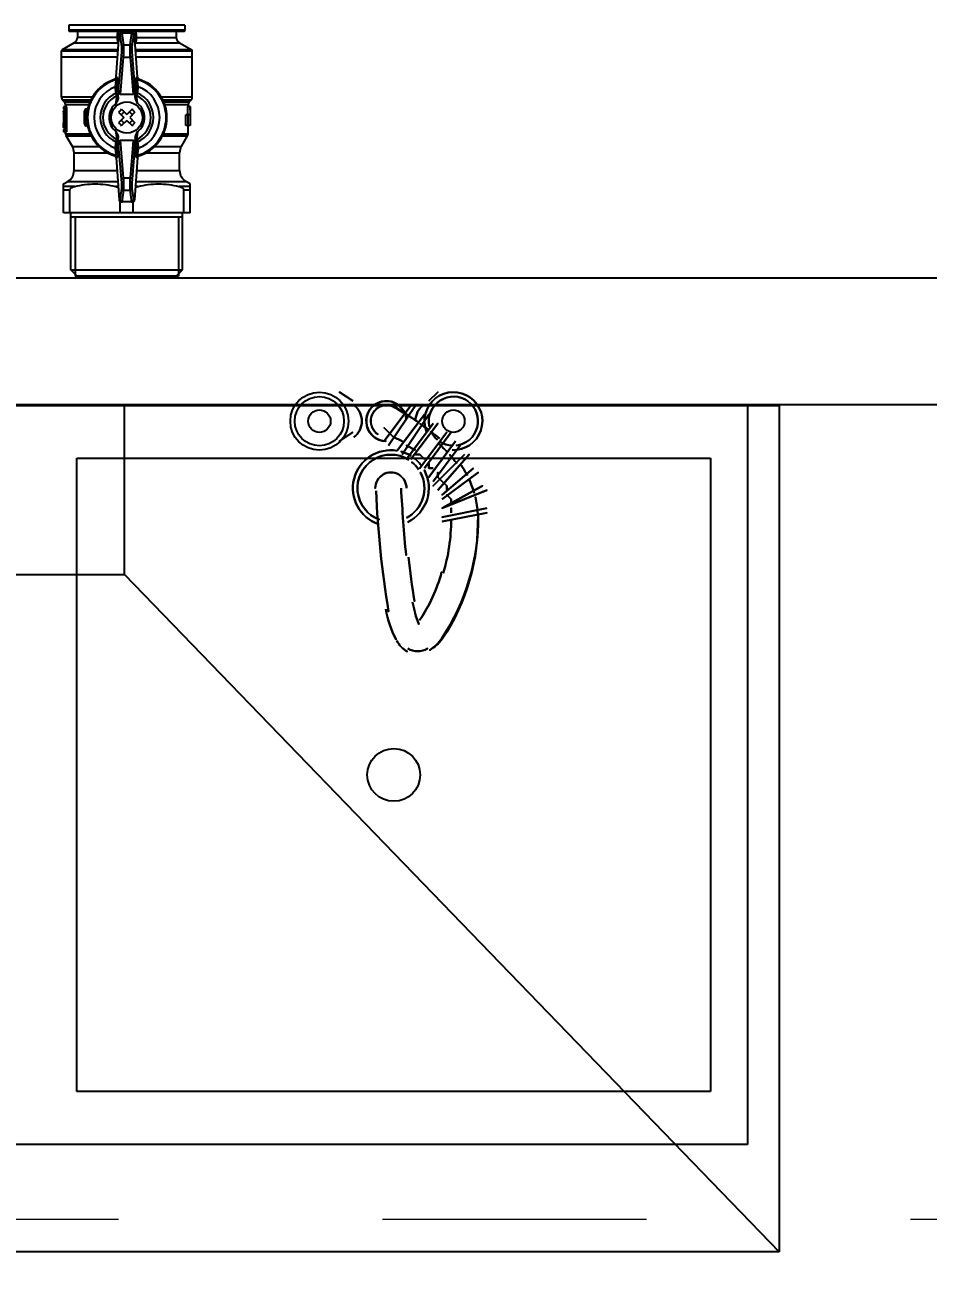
# Model space of a CAD drawing. Header units: millimetres. Extents: x 0 to 8967983, y -224399 to 13801.
# Drawn here: x 54621 to 55476, y -199231 to -198050 of the extents above; entities that cross this region are included whole.
import ezdxf
from ezdxf import colors
from ezdxf.entities.mleader import LeaderData, LeaderLine
from ezdxf.math import Vec2, Vec3

# ---------------------------------------------------------------- set-up
doc = ezdxf.new("R2010")
doc.units = ezdxf.units.MM
doc.header["$LTSCALE"] = 10
doc.linetypes.add('CENTER', pattern=[2, 1.25, -0.25, 0.25, -0.25])
doc.layers.add('АР_Оси', color=142, linetype='Continuous', lineweight=9)
doc.layers.add('Архитектура', color=251, linetype='Continuous')
doc.layers.get('0').off()
doc.layers.get('0').freeze()
doc.styles.add('ISOCPEUR', font='isocpeur.TTF', dxfattribs={"width": 0.7})

# ---------------------------------------------------------------- blocks, each defined once
blk = doc.blocks.new('_DOTSMALL')
at = {"color": 0, "linetype": 'ByBlock', "const_width": 0.5}
blk.add_lwpolyline([(-0.0625, 0, 1), (0.0625, 0, 1)], format="xyb", close=True, dxfattribs=at)
blk = doc.blocks.new('Поливочный кран1.')
at = {"linetype": 'Continuous'}
for p, q in [((-46.9, 0.1), (-52.9, -5.9)), ((-49.1, 0.1), (48.9, 0.1)), ((-49.1, -55.9), (-49.1, 0.1)), ((46.8, 0.1), (52.8, -5.9)), ((48.9, -55.9), (48.9, 0.1)), ((52.8, -5.9), (-52.9, -5.9)), ((-52.9, -5.9), (-52.9, -59.9)), ((52.8, -5.9), (52.8, -59.9)), ((-52.9, -55.9), (52.8, -55.9)), ((-60.1, -59.9), (59.9, -59.9)), ((-60.1, -59.9), (-60.1, -87.4)), ((-53.9, -59.9), (-53.9, -81.6)), ((-6.2, -59.9), (-6.2, -70.6)), ((-5.4, -70.3), (5.3, -70.3)), ((-2.8, -81.4), (-4.4, -70.3)), ((4.3, -70.3), (2.7, -81.4)), ((6.1, -59.9), (6.1, -70.6)), ((53.8, -59.9), (53.8, -81.6)), ((59.9, -59.9), (59.9, -87.4)), ((-60.1, -81.6), (-53.9, -81.6)), ((-10.1, -112.3), (-7.4, -72.2)), ((-6.4, -72.2), (-7.4, -72.2)), ((-4.8, -83.2), (-6.4, -72.2)), ((2.7, -81.4), (-2.8, -81.4)), ((6.3, -72.2), (4.7, -83.2)), ((7.3, -72.2), (6.3, -72.2)), ((9.9, -112.3), (7.3, -72.2)), ((53.8, -81.6), (59.9, -81.6)), ((-60.1, -85.1), (-49.3, -85.1)), ((-60.1, -87.4), (-56.1, -89.7)), ((-8.6, -89.7), (-56.1, -89.7)), ((-10.8, -85.1), (-8.3, -85.1)), ((-7.8, -124.5), (-5.1, -92)), ((-6, -128.4), (-3.1, -93.1)), ((3, -93.1), (-3.1, -93.1)), ((3, -93.1), (5.9, -128.4)), ((5, -92), (7.7, -124.5)), ((8.1, -85.1), (10.7, -85.1)), ((55.9, -89.7), (8.4, -89.7)), ((49.2, -85.1), (59.9, -85.1)), ((59.9, -87.4), (55.9, -89.7)), ((-9.3, -100.1), (-50.1, -100.1)), ((-50.1, -100.1), (-50.1, -116.9)), ((49.9, -100.1), (9.1, -100.1)), ((49.9, -100.1), (49.9, -116.9)), ((-17.9, -116.9), (-50.1, -116.9)), ((-10.1, -112.3), (-10.1, -112.3)), ((9.9, -112.3), (9.9, -112.3)), ((49.9, -116.9), (17.8, -116.9)), ((-51.7, -122.9), (-57.5, -133)), ((-26.3, -122.9), (-51.7, -122.9)), ((-9.4, -129.6), (-10.1, -127.2)), ((-8.2, -127.9), (-8.9, -125.5)), ((-8.1, -130.9), (-7.8, -124.5)), ((-6, -128.4), (5.9, -128.4)), ((7.7, -124.5), (8, -130.9)), ((8.8, -125.5), (8.1, -127.9)), ((10, -127.2), (9.3, -129.6)), ((51.5, -122.9), (26.1, -122.9)), ((51.5, -122.9), (57.4, -133)), ((-34.7, -135), (-58.1, -135)), ((-58.1, -135), (-58.1, -142.7)), ((-33.8, -133), (-57.5, -133)), ((57.4, -133), (33.7, -133)), ((57.9, -135), (34.6, -135)), ((56.7, -136.7), (59.9, -136.7)), ((56.7, -136.7), (56.7, -160.5)), ((57.9, -135), (57.9, -136.7)), ((58.8, -160.5), (58.8, -136.7)), ((59.1, -138.9), (59.9, -138.9)), ((59.1, -158.3), (59.1, -138.9)), ((59.1, -140.7), (59.8, -140.7)), ((59.9, -138.9), (59.9, -136.7)), ((59.9, -141.5), (59.9, -142.7)), ((-60.1, -157.7), (-60.1, -142.7)), ((-60.1, -142.7), (-55.8, -142.7)), ((-59.9, -160.7), (-59.9, -152.7)), ((-59.9, -152.7), (-55.8, -152.7)), ((-57.9, -152.7), (-57.9, -142.7)), ((-57.9, -152.7), (-57.9, -160.7)), ((-55.8, -142.7), (-55.8, -152.7)), ((-2.9, -150.3), (-7.8, -145.4)), ((-7.8, -155.3), (-2.9, -150.3)), ((-2.5, -145), (-5.4, -147.9)), ((-5.4, -152.8), (-2.5, -155.7)), ((-0.1, -147.5), (-5, -142.6)), ((-5, -158.1), (-0.1, -153.2)), ((-0.1, -147.5), (4.9, -142.6)), ((4.9, -158.1), (-0.1, -153.2)), ((2.4, -145), (5.3, -147.9)), ((5.3, -152.8), (2.4, -155.7)), ((2.8, -150.3), (7.7, -145.4)), ((7.7, -155.3), (2.8, -150.3)), ((37, -142.2), (38, -142.3)), ((37.4, -144.2), (38.1, -144.2)), ((39.9, -144.2), (38.1, -144.2)), ((38.1, -144.2), (38.1, -156.5)), ((39.9, -144.2), (39.9, -156.5)), ((59.1, -147.5), (59.6, -147.5)), ((59.1, -148.6), (59.7, -148.6)), ((59.1, -149.8), (59.6, -149.8)), ((59.7, -143.2), (59.9, -143.2)), ((59.9, -143.2), (59.9, -142.7)), ((59.9, -143.2), (59.9, -145.3)), ((59.9, -154), (59.9, -151.9)), ((-59.2, -165.1), (-60.9, -166.8)), ((-59.9, -160.7), (-57.9, -160.7)), ((-35, -165.1), (-59.2, -165.1)), ((-58.1, -160.7), (-58.1, -162.3)), ((-58.1, -162.3), (-36, -162.3)), ((59.1, -165.1), (34.9, -165.1)), ((35.9, -162.3), (57.9, -162.3)), ((38, -158.4), (37, -158.5)), ((38.1, -156.5), (37.3, -156.5)), ((39.9, -156.5), (38.1, -156.5)), ((56.7, -160.5), (59.9, -160.5)), ((57.9, -160.5), (57.9, -162.3)), ((59.1, -156.5), (59.8, -156.5)), ((59.1, -158.3), (59.9, -158.3)), ((59.1, -165.1), (60.8, -166.8)), ((59.7, -154), (59.9, -154)), ((59.9, -154.6), (59.9, -154)), ((59.9, -155.8), (59.9, -154.6)), ((59.9, -160.5), (59.9, -158.3)), ((-62.1, -169.6), (-62.1, -213.3)), ((-62.1, -169.6), (-32.8, -169.6)), ((-60.9, -166.8), (-34.2, -166.8)), ((-9.4, -171.1), (-10.1, -173.5)), ((-8.2, -172.8), (-8.9, -175.2)), ((-7.8, -176.2), (-8.1, -169.8)), ((-5.1, -208.7), (-7.8, -176.2)), ((5.9, -172.3), (-6, -172.3)), ((-3.1, -207.6), (-6, -172.3)), ((5.9, -172.3), (3, -207.6)), ((7.7, -176.2), (5, -208.7)), ((8, -169.8), (7.7, -176.2)), ((8.1, -172.8), (8.8, -175.2)), ((9.3, -171.1), (10, -173.5)), ((32.7, -169.6), (61.9, -169.6)), ((34.1, -166.8), (60.8, -166.8)), ((61.9, -169.6), (61.9, -213.3)), ((-10.1, -188.4), (-7.4, -228.5)), ((-10.1, -188.4), (-10.1, -188.4)), ((9.9, -188.4), (7.3, -228.5)), ((9.9, -188.4), (9.9, -188.4)), ((-8.8, -207.9), (-62.1, -207.9)), ((3, -207.6), (-3.1, -207.6)), ((61.9, -207.9), (8.6, -207.9)), ((-62.1, -213.3), (-8.4, -213.3)), ((-61.5, -214.3), (-8.3, -214.3)), ((-49.9, -221), (-61.5, -214.3)), ((-8.5, -221), (-49.9, -221)), ((-8.5, -221), (-8.2, -220.5)), ((-6.4, -228.5), (-4.8, -217.5)), ((-4.4, -230.3), (-2.8, -219.3)), ((2.7, -219.3), (-2.8, -219.3)), ((2.7, -219.3), (4.3, -230.3)), ((4.7, -217.5), (6.3, -228.5)), ((8.1, -220.5), (8.4, -221)), ((8.2, -214.3), (61.3, -214.3)), ((8.3, -213.3), (61.9, -213.3)), ((49.7, -221), (8.4, -221)), ((49.7, -221), (61.3, -214.3)), ((-55.1, -237.9), (-55.1, -232.9)), ((-55.1, -232.9), (54.9, -232.9)), ((-54.1, -231.9), (53.9, -231.9)), ((-46.9, -231.9), (-46.9, -226.2)), ((-7.6, -226.2), (-46.9, -226.2)), ((-8.8, -229), (-8.8, -226.2)), ((-7.3, -229), (-8.8, -229)), ((-7.4, -228.5), (-6.4, -228.5)), ((-5.4, -230.3), (5.3, -230.3)), ((-5.2, -230.8), (-4.8, -230.3)), ((4.6, -230.3), (5.1, -230.8)), ((6.3, -228.5), (7.3, -228.5)), ((7.2, -229), (7.2, -229)), ((7.2, -229), (8.7, -229)), ((7.4, -226.2), (46.7, -226.2)), ((8.7, -226.2), (8.7, -229)), ((46.7, -231.9), (46.7, -226.2)), ((54.9, -237.9), (54.9, -232.9)), ((-55.1, -237.9), (54.9, -237.9))]:
    blk.add_line(p, q, dxfattribs=at)
blk.add_circle((-0.1, -150.3), 14.8, dxfattribs=at)
for centre, radius, start, end in [((-4.4, -72.4), 2.02, 108.0247, 176.5595), ((-4.4, -72.4), 2.02, 90.7433, 107.9519), ((4.3, -72.4), 2.02, 72.0481, 89.2567), ((4.3, -72.4), 2.02, 3.4405, 71.9753), ((-62.1, -100.1), 12, 0, 60), ((61.9, -100.1), 12, 120, 180), ((-62.1, -116.9), 12, 330, 0), ((-0.1, -150.3), 38, 107.4614, 252.5386), ((-0.1, -150.3), 37.2, 105.9486, 254.0514), ((-12.1, -112.2), 2, 287.4383, 355.5431), ((-35.7, -170.9), 61.7, 65.6682, 66.878), ((-10.8, -112.7), 2, 286.0601, 356.9519), ((-12, -112.2), 1.98, 354.7446, 356.197), ((-34.2, -172.9), 65.2, 67.142, 68.3072), ((34.1, -173), 65.4, 111.6942, 112.8567), ((10.7, -112.7), 2, 183.0481, 253.9399), ((11.9, -112.2), 2, 184.4458, 252.5165), ((11.9, -112.2), 1.98, 183.803, 185.2554), ((35.6, -171), 61.9, 113.1236, 114.3302), ((-0.1, -150.3), 37.2, 285.9486, 74.0514), ((-0.1, -150.3), 38, 287.4614, 72.5422), ((61.9, -116.9), 12, 180, 210), ((-0.1, -150.3), 31.1, 110.2873, 249.7127), ((-0.1, -150.3), 25.2, 113.5178, 246.4822), ((-0.1, -150.3), 22.7, 114.254, 245.746), ((-0.1, -150.3), 22.7, 294.254, 65.746), ((-0.1, -150.3), 25.2, 293.5178, 66.4822), ((-0.1, -150.3), 31.1, 290.2873, 69.7127), ((-54.1, -135), 4, 150, 180), ((-0.1, -150.3), 16.8, 127.6944, 232.3057), ((-0.1, -150.3), 16.8, 307.6944, 52.3056), ((53.9, -135), 4, 0, 30), ((42.3, -192.7), 68.9, 133.3365, 136.6635), ((-42.4, -192.7), 68.9, 43.3365, 46.6635), ((37.9, -144.2), 2, 0, 87), ((88.9, -144.7), 29.5, 177.7445, 181.8542), ((85.6, -144.8), 26.2, 181.8261, 183.999), ((86.4, -152.5), 26.9, 176.0309, 178.1436), ((88.8, -152.6), 29.4, 178.1378, 182.2636), ((-62.1, -162.3), 4, 315, 0), ((42.3, -108), 68.9, 223.3365, 226.6635), ((-42.4, -108), 68.9, 313.3365, 316.6635), ((37.9, -156.5), 2, 273, 0), ((61.9, -162.3), 4, 180, 225), ((-58.1, -169.6), 4, 135, 180), ((57.9, -169.6), 4, 0, 45), ((-35.7, -129.8), 61.7, 293.122, 294.3318), ((-12.1, -188.5), 2, 4.4569, 72.5617), ((-10.8, -188), 2, 3.0481, 73.9399), ((-34.2, -127.8), 65.2, 291.6928, 292.858), ((-12, -188.5), 1.98, 3.803, 5.2554), ((10.7, -188), 2, 106.0601, 176.9519), ((34, -127.8), 65.2, 247.142, 248.3072), ((11.9, -188.5), 2, 107.4383, 175.5431), ((11.9, -188.5), 1.98, 174.7446, 176.197), ((35.6, -129.8), 61.7, 245.6682, 246.878), ((-60.9, -213.3), 1.2, 180, 240), ((-52.9, -226.2), 6, 0, 60), ((-8.7, -222.7), 2.29, 71.3572, 79.3395), ((8.5, -222.7), 2.29, 100.6614, 108.6434), ((52.7, -226.2), 6, 120, 180), ((60.7, -213.3), 1.2, 300, 0), ((-54.1, -232.9), 1, 89.9999, 180), ((-4.4, -228.3), 2.02, 183.4405, 251.9753), ((-0.1, -412.2), 181.5, 89.9994, 91.6211), ((-4.4, -228.3), 2.02, 252.0481, 269.2567), ((-0.1, -411.8), 181, 88.3768, 90.0027), ((4.3, -228.3), 2.02, 270.7433, 287.9519), ((4.3, -228.3), 2.02, 288.0247, 356.5595), ((53.9, -232.9), 1, 0, 90.0004)]:
    blk.add_arc(centre, radius, start, end, dxfattribs=at)
for centre, major_axis, ratio, start_param, end_param in [((-5.4, -72.3), (-1.5, -1.35), 0.98598, -2.310932, -0.792424), ((-4, -72.3), (1.64, -1.48), 0.822492, 2.401457, 2.413241), ((3.9, -72.3), (-1.64, -1.48), 0.822492, -2.413241, -2.401457), ((5.3, -72.3), (1.5, -1.35), 0.98598, 0.792424, 2.310932), ((-5.8, -124.4), (-0.33, -4), 0.498722, -1.510379, 0.041224), ((5.7, -124.4), (0.33, -4), 0.498722, -0.041224, 1.510379), ((-0.1, -154.2), (0, -60), 1, 1.66427, 1.683705), ((-0.1, -143), (0, -60), 1, 7.741073, 7.760507), ((-0.1, -151.2), (0, -60), 1, 1.613235, 1.65812), ((-0.1, -146.1), (0, -60), 1, 7.766657, 7.811542), ((-0.1, -145.3), (60, 0), 0.726543, -0.052298, -0.00001), ((-0.1, -151.9), (60, 0), 0.726543, 6.283196, 6.335483), ((-0.1, -157.7), (60, 0), 0.767327, -3.14159, -3.074877), ((-5.8, -176.3), (0.33, -4), 0.498722, 3.100368, 4.651971), ((5.7, -176.3), (-0.33, -4), 0.498722, 1.631214, 3.182817), ((-5.4, -228.3), (1.5, -1.35), 0.98598, -2.349169, -0.83066), ((-4, -228.3), (-1.64, -1.48), 0.822492, 0.728351, 0.740136), ((3.9, -228.3), (1.64, -1.48), 0.822492, -0.740136, -0.728351), ((5.3, -228.3), (-1.5, -1.35), 0.98598, 0.83066, 2.349169)]:
    blk.add_ellipse(centre, major_axis=major_axis, ratio=ratio, start_param=start_param, end_param=end_param, dxfattribs=at)
for points, knots in [([(-49.3, -85.1), (-49.8, -85), (-50.8, -84.7), (-51.9, -84.2), (-52.7, -83.7), (-53.3, -83.1), (-53.8, -82.5), (-53.9, -81.9), (-53.9, -81.6)], [0, 0, 0, 0, 0.239896, 0.48267, 0.60647, 0.733078, 0.864124, 1, 1, 1, 1]), ([(-4.8, -83.2), (-4.8, -83), (-4.7, -82.5), (-4.2, -81.9), (-3.6, -81.5), (-3.1, -81.4), (-2.8, -81.4)], [0, 0, 0, 0, 0.245877, 0.494738, 0.746635, 1, 1, 1, 1]), ([(-3.1, -93.1), (-3, -91.9), (-2.9, -90.2), (-2.9, -87.8), (-2.8, -86.1), (-2.8, -84.5), (-2.8, -83.2), (-2.8, -82.3), (-2.8, -81.7), (-2.8, -81.5), (-2.8, -81.4)], [0, 0, 0, 0, 0.296425, 0.452133, 0.60205, 0.738339, 0.853868, 0.942605, 0.975444, 1, 1, 1, 1]), ([(4.7, -83.2), (4.7, -83), (4.6, -82.5), (4.1, -81.9), (3.5, -81.5), (3, -81.4), (2.7, -81.4)], [0, 0, 0, 0, 0.245877, 0.494738, 0.746635, 1, 1, 1, 1]), ([(2.7, -81.4), (2.7, -81.5), (2.7, -81.7), (2.7, -82.3), (2.7, -83.2), (2.7, -84.5), (2.7, -86.1), (2.7, -87.8), (2.8, -90.2), (2.9, -91.9), (3, -93.1)], [0, 0, 0, 0, 0.024556, 0.057395, 0.146132, 0.261661, 0.39795, 0.547867, 0.703575, 1, 1, 1, 1]), ([(53.8, -81.6), (53.8, -81.9), (53.6, -82.5), (53.2, -83.1), (52.6, -83.7), (51.8, -84.2), (50.6, -84.7), (49.7, -85), (49.2, -85.1)], [0, 0, 0, 0, 0.13569, 0.266672, 0.393308, 0.517142, 0.760007, 1, 1, 1, 1]), ([(-10.8, -85.1), (-13.9, -85.8), (-20.3, -87), (-30.1, -87.6), (-39.8, -87), (-46.2, -85.8), (-49.3, -85.1)], [0, 0, 0, 0, 0.250434, 0.5, 0.749566, 1, 1, 1, 1]), ([(-8.2, -84.2), (-8.6, -84.4), (-9.4, -84.8), (-10.3, -85), (-10.8, -85.1)], [0, 0, 0, 0, 0.50265, 1, 1, 1, 1]), ([(-5.1, -92), (-5, -91.1), (-4.9, -89.8), (-4.9, -88), (-4.8, -86.7), (-4.8, -85.6), (-4.8, -84.6), (-4.8, -83.9), (-4.8, -83.4), (-4.8, -83.3), (-4.8, -83.2)], [0, 0, 0, 0, 0.296393, 0.452078, 0.601984, 0.738271, 0.853796, 0.942538, 0.975393, 1, 1, 1, 1]), ([(-5.1, -92), (-5.1, -92.1), (-5.1, -92.2), (-4.9, -92.4), (-4.7, -92.6), (-4.4, -92.8), (-3.8, -93), (-3.4, -93.1), (-3.1, -93.1)], [0, 0, 0, 0, 0.082091, 0.174516, 0.281214, 0.403273, 0.686361, 1, 1, 1, 1]), ([(5, -92), (5, -92.1), (4.9, -92.2), (4.8, -92.4), (4.6, -92.6), (4.3, -92.8), (3.7, -93), (3.2, -93.1), (3, -93.1)], [0, 0, 0, 0, 0.082091, 0.174516, 0.281214, 0.403273, 0.686361, 1, 1, 1, 1]), ([(4.7, -83.2), (4.7, -83.3), (4.7, -83.4), (4.7, -83.9), (4.6, -84.6), (4.7, -85.6), (4.7, -86.7), (4.7, -88), (4.8, -89.8), (4.9, -91.1), (5, -92)], [0, 0, 0, 0, 0.024607, 0.057462, 0.146204, 0.261729, 0.398016, 0.547922, 0.703607, 1, 1, 1, 1]), ([(10.7, -85.1), (10.2, -85), (9.3, -84.8), (8.5, -84.4), (8.1, -84.2)], [0, 0, 0, 0, 0.497343, 1, 1, 1, 1]), ([(49.2, -85.1), (46.1, -85.8), (39.7, -87), (29.9, -87.6), (20.2, -87), (13.8, -85.8), (10.7, -85.1)], [0, 0, 0, 0, 0.250434, 0.5, 0.749566, 1, 1, 1, 1]), ([(-10.9, -121.1), (-10.8, -120.7), (-10.7, -120), (-10.5, -118.8), (-10.4, -117.7), (-10.3, -116.9), (-10.2, -116.3), (-10.2, -115.9), (-10.2, -115.5), (-10.2, -115.2), (-10.2, -115), (-10.2, -114.8), (-10.2, -114.7), (-10.3, -114.6), (-10.3, -114.6)], [0, 0, 0, 0, 0.184144, 0.363591, 0.53268, 0.684924, 0.752576, 0.813439, 0.866711, 0.911669, 0.947706, 0.974387, 0.991558, 1, 1, 1, 1]), ([(-8.9, -121.2), (-8.8, -120.7), (-8.8, -119.7), (-8.7, -118.2), (-8.7, -116.8), (-8.7, -115.7), (-8.7, -114.9), (-8.7, -114.4), (-8.7, -113.9), (-8.7, -113.6), (-8.7, -113.3), (-8.7, -113), (-8.8, -112.9), (-8.8, -112.8), (-8.8, -112.8), (-8.8, -112.8)], [0, 0, 0, 0, 0.18661, 0.367745, 0.537299, 0.688797, 0.755751, 0.815815, 0.868287, 0.912545, 0.948069, 0.974477, 0.991593, 0.996766, 1, 1, 1, 1]), ([(8.7, -112.8), (8.7, -112.8), (8.7, -112.8), (8.7, -112.9), (8.6, -113), (8.6, -113.3), (8.6, -113.6), (8.6, -113.9), (8.5, -114.4), (8.5, -114.9), (8.5, -115.7), (8.6, -116.8), (8.6, -118.2), (8.7, -119.7), (8.7, -120.7), (8.7, -121.2)], [0, 0, 0, 0, 0.003234, 0.008407, 0.025522, 0.05193, 0.087454, 0.131711, 0.184182, 0.244244, 0.311198, 0.462697, 0.632253, 0.813389, 1, 1, 1, 1]), ([(10.1, -114.6), (10.1, -114.6), (10.1, -114.7), (10.1, -114.8), (10.1, -115), (10.1, -115.2), (10.1, -115.5), (10.1, -115.9), (10.1, -116.3), (10.2, -116.9), (10.2, -117.7), (10.4, -118.8), (10.5, -120), (10.7, -120.7), (10.7, -121.1)], [0, 0, 0, 0, 0.008442, 0.025612, 0.052293, 0.08833, 0.133286, 0.186557, 0.24742, 0.315071, 0.467316, 0.636407, 0.815855, 1, 1, 1, 1]), ([(-8.9, -121.2), (-8.9, -121.2), (-8.9, -121.2), (-9.1, -121.2), (-9.3, -121.2), (-9.6, -121.2), (-10.2, -121.2), (-10.6, -121.2), (-10.9, -121.1)], [0, 0, 0, 0, 0.027863, 0.090639, 0.186078, 0.310787, 0.628969, 1, 1, 1, 1]), ([(-10.1, -127.2), (-10.1, -127.2), (-10.2, -127.1), (-10.2, -126.9), (-10.3, -126.5), (-10.4, -125.9), (-10.5, -125.1), (-10.6, -124.2), (-10.7, -122.9), (-10.8, -121.8), (-10.9, -121.1)], [0, 0, 0, 0, 0.017825, 0.043617, 0.118096, 0.220562, 0.347098, 0.493184, 0.653969, 1, 1, 1, 1]), ([(-10.3, -137), (-10.3, -136.6), (-10.1, -135.8), (-9.9, -134.6), (-9.7, -133.5), (-9.6, -132.4), (-9.5, -131.6), (-9.4, -131), (-9.4, -130.6), (-9.4, -130.2), (-9.4, -130), (-9.4, -129.8), (-9.4, -129.7), (-9.4, -129.6)], [0, 0, 0, 0, 0.164248, 0.326653, 0.48415, 0.632218, 0.764842, 0.823168, 0.874917, 0.919194, 0.955205, 0.982267, 1, 1, 1, 1]), ([(-8.9, -125.5), (-8.9, -125.9), (-9.2, -126.6), (-9.8, -127.1), (-10.1, -127.2)], [0, 0, 0, 0, 0.498387, 1, 1, 1, 1]), ([(-8.2, -127.9), (-8.2, -128.3), (-8.5, -129), (-9.1, -129.5), (-9.4, -129.6)], [0, 0, 0, 0, 0.498393, 1, 1, 1, 1]), ([(-8.9, -125.5), (-8.9, -125.5), (-8.9, -125.5), (-8.9, -125.3), (-9, -125), (-9, -124.5), (-9, -124), (-8.9, -123.4), (-8.9, -122.5), (-8.9, -121.7), (-8.9, -121.2)], [0, 0, 0, 0, 0.017841, 0.044104, 0.120571, 0.225436, 0.353655, 0.500028, 0.659571, 1, 1, 1, 1]), ([(-8.1, -130.9), (-8.1, -130.5), (-8.1, -129.9), (-8.1, -129.1), (-8.1, -128.6), (-8.2, -128.3), (-8.2, -128.1), (-8.2, -128), (-8.2, -127.9)], [0, 0, 0, 0, 0.363235, 0.659832, 0.778551, 0.875542, 0.949579, 1, 1, 1, 1]), ([(8.1, -127.9), (8.1, -128), (8.1, -128.1), (8, -128.3), (8, -128.6), (8, -129.1), (8, -129.9), (8, -130.5), (8, -130.9)], [0, 0, 0, 0, 0.050421, 0.124459, 0.221449, 0.340167, 0.636764, 1, 1, 1, 1]), ([(8.1, -127.9), (8.1, -128.3), (8.4, -129), (9, -129.5), (9.3, -129.6)], [0, 0, 0, 0, 0.498393, 1, 1, 1, 1]), ([(8.7, -121.2), (8.8, -121.2), (8.8, -121.2), (8.9, -121.2), (9.1, -121.2), (9.5, -121.2), (10, -121.2), (10.5, -121.2), (10.7, -121.1)], [0, 0, 0, 0, 0.02787, 0.090649, 0.18609, 0.3108, 0.628977, 1, 1, 1, 1]), ([(8.7, -121.2), (8.8, -121.7), (8.8, -122.5), (8.8, -123.4), (8.8, -124), (8.8, -124.5), (8.8, -125), (8.8, -125.3), (8.8, -125.5), (8.8, -125.5), (8.8, -125.5)], [0, 0, 0, 0, 0.340429, 0.499972, 0.646345, 0.774564, 0.879429, 0.955896, 0.98216, 1, 1, 1, 1]), ([(8.8, -125.5), (8.8, -125.9), (9.1, -126.6), (9.7, -127.1), (10, -127.2)], [0, 0, 0, 0, 0.498387, 1, 1, 1, 1]), ([(9.3, -129.6), (9.3, -129.7), (9.3, -129.8), (9.3, -130), (9.3, -130.2), (9.3, -130.6), (9.3, -131), (9.4, -131.6), (9.5, -132.4), (9.6, -133.5), (9.8, -134.6), (10, -135.8), (10.1, -136.6), (10.2, -137)], [0, 0, 0, 0, 0.017733, 0.044794, 0.080805, 0.125081, 0.17683, 0.235154, 0.367778, 0.515845, 0.673344, 0.835751, 1, 1, 1, 1]), ([(10.7, -121.1), (10.7, -121.8), (10.6, -122.9), (10.5, -124.2), (10.3, -125.1), (10.2, -125.9), (10.2, -126.5), (10.1, -126.9), (10, -127.1), (10, -127.2), (10, -127.2)], [0, 0, 0, 0, 0.346031, 0.506816, 0.652902, 0.779438, 0.881904, 0.956383, 0.982175, 1, 1, 1, 1]), ([(-8.1, -130.9), (-8.2, -131.4), (-8.4, -132.5), (-8.9, -134.1), (-9.6, -135.6), (-10.1, -136.5), (-10.3, -137)], [0, 0, 0, 0, 0.250008, 0.500015, 0.750006, 1, 1, 1, 1]), ([(10.2, -137), (10, -136.5), (9.5, -135.6), (8.8, -134.1), (8.2, -132.5), (8, -131.4), (8, -130.9)], [0, 0, 0, 0, 0.249994, 0.499985, 0.749992, 1, 1, 1, 1]), ([(59.4, -143.5), (59.4, -143.3), (59.5, -142.9), (59.5, -142.4), (59.5, -141.9), (59.6, -141.5), (59.7, -141.2), (59.7, -140.9), (59.7, -140.8), (59.8, -140.7), (59.8, -140.7), (59.8, -140.7)], [0, 0, 0, 0, 0.206394, 0.397315, 0.568018, 0.714347, 0.832791, 0.920492, 0.97571, 0.991198, 1, 1, 1, 1]), ([(59.8, -140.7), (59.8, -140.7), (59.8, -140.7), (59.9, -140.8), (59.9, -140.9), (59.9, -141.2), (59.9, -141.4), (59.9, -141.5)], [0, 0, 0, 0, 0.029836, 0.082236, 0.273057, 0.581352, 1, 1, 1, 1]), ([(38, -142.3), (38, -142.3), (38.1, -142.3), (38.1, -142.3), (38.1, -142.4), (38.1, -142.6), (38.1, -142.9), (38.1, -143.2), (38.1, -143.6), (38.1, -144), (38.1, -144.2)], [0, 0, 0, 0, 0.009681, 0.026174, 0.084605, 0.177017, 0.300515, 0.450505, 0.621468, 1, 1, 1, 1]), ([(59.6, -147.5), (59.5, -147.4), (59.5, -147.1), (59.5, -146.8), (59.5, -146.6)], [0, 0, 0, 0, 0.229942, 1, 1, 1, 1]), ([(59.5, -150.6), (59.5, -150.6), (59.5, -150.3), (59.5, -150), (59.6, -149.8)], [0, 0, 0, 0, 0.268764, 1, 1, 1, 1]), ([(59.8, -142.9), (59.8, -142.9), (59.8, -142.9), (59.8, -143), (59.7, -143.1), (59.7, -143.2), (59.7, -143.3), (59.7, -143.6), (59.7, -144), (59.7, -144.5), (59.7, -145.2), (59.7, -145.6), (59.7, -145.9)], [0, 0, 0, 0, 0.008601, 0.028293, 0.059672, 0.102263, 0.155199, 0.217425, 0.364233, 0.530261, 0.701225, 1, 1, 1, 1]), ([(59.7, -151.3), (59.7, -151.6), (59.7, -152.1), (59.7, -152.8), (59.7, -153.3), (59.7, -153.6), (59.7, -153.9), (59.7, -154.1), (59.7, -154.2), (59.8, -154.3), (59.8, -154.4), (59.8, -154.4), (59.8, -154.4)], [0, 0, 0, 0, 0.298778, 0.469743, 0.635771, 0.78258, 0.844806, 0.897741, 0.940331, 0.971709, 0.9914, 1, 1, 1, 1]), ([(59.9, -143.2), (59.9, -143.2), (59.9, -143.1), (59.8, -143), (59.8, -142.9), (59.8, -142.9), (59.8, -142.9)], [0, 0, 0, 0, 0.418178, 0.72735, 0.919433, 1, 1, 1, 1]), ([(-10.3, -163.7), (-10.3, -164.1), (-10.1, -164.9), (-9.9, -166.1), (-9.7, -167.2), (-9.6, -168.3), (-9.5, -169.1), (-9.4, -169.7), (-9.4, -170.1), (-9.4, -170.5), (-9.4, -170.7), (-9.4, -170.9), (-9.4, -171), (-9.4, -171.1)], [0, 0, 0, 0, 0.164248, 0.326653, 0.484151, 0.632218, 0.764842, 0.823168, 0.874918, 0.919194, 0.955206, 0.982268, 1, 1, 1, 1]), ([(-10.3, -163.7), (-10.1, -164.2), (-9.6, -165.1), (-8.9, -166.6), (-8.4, -168.2), (-8.2, -169.3), (-8.1, -169.8)], [0, 0, 0, 0, 0.249993, 0.499982, 0.74999, 1, 1, 1, 1]), ([(8, -169.8), (8, -169.3), (8.2, -168.2), (8.8, -166.6), (9.5, -165.1), (10, -164.2), (10.2, -163.7)], [0, 0, 0, 0, 0.250008, 0.500015, 0.750006, 1, 1, 1, 1]), ([(10.2, -163.7), (10.1, -164.1), (10, -164.9), (9.8, -166.1), (9.6, -167.2), (9.5, -168.3), (9.4, -169.1), (9.3, -169.7), (9.3, -170.1), (9.3, -170.5), (9.3, -170.7), (9.3, -170.9), (9.3, -171), (9.3, -171.1)], [0, 0, 0, 0, 0.164248, 0.326653, 0.48415, 0.632218, 0.764842, 0.823168, 0.874917, 0.919194, 0.955205, 0.982267, 1, 1, 1, 1]), ([(38.1, -156.5), (38.1, -156.7), (38.1, -157.1), (38.1, -157.5), (38.1, -157.8), (38.1, -158.1), (38.1, -158.3), (38.1, -158.4), (38.1, -158.4), (38, -158.4), (38, -158.4)], [0, 0, 0, 0, 0.378532, 0.549495, 0.699485, 0.822983, 0.915395, 0.973826, 0.990319, 1, 1, 1, 1]), ([(59.8, -156.5), (59.8, -156.5), (59.8, -156.5), (59.7, -156.5), (59.7, -156.3), (59.7, -156.1), (59.6, -155.7), (59.5, -155.3), (59.5, -154.9), (59.5, -154.3), (59.4, -153.9), (59.4, -153.7)], [0, 0, 0, 0, 0.008802, 0.024289, 0.079506, 0.167207, 0.285651, 0.43198, 0.602684, 0.793605, 1, 1, 1, 1]), ([(59.8, -154.4), (59.8, -154.4), (59.8, -154.4), (59.8, -154.3), (59.9, -154.2), (59.9, -154.1), (59.9, -154)], [0, 0, 0, 0, 0.080573, 0.272661, 0.58183, 1, 1, 1, 1]), ([(59.9, -155.8), (59.9, -155.9), (59.9, -156.1), (59.9, -156.3), (59.9, -156.5), (59.8, -156.5), (59.8, -156.5), (59.8, -156.5)], [0, 0, 0, 0, 0.418646, 0.726941, 0.917763, 0.970164, 1, 1, 1, 1]), ([(-10.1, -173.5), (-10.1, -173.5), (-10.2, -173.6), (-10.2, -173.8), (-10.3, -174.2), (-10.4, -174.8), (-10.5, -175.6), (-10.6, -176.5), (-10.7, -177.8), (-10.8, -178.9), (-10.9, -179.6)], [0, 0, 0, 0, 0.017828, 0.04362, 0.118105, 0.220579, 0.347117, 0.493199, 0.653977, 1, 1, 1, 1]), ([(-10.1, -173.5), (-9.8, -173.6), (-9.2, -174.1), (-8.9, -174.8), (-8.9, -175.2)], [0, 0, 0, 0, 0.501613, 1, 1, 1, 1]), ([(-9.4, -171.1), (-9.1, -171.2), (-8.5, -171.7), (-8.2, -172.4), (-8.2, -172.8)], [0, 0, 0, 0, 0.501607, 1, 1, 1, 1]), ([(-8.9, -175.2), (-8.9, -175.2), (-8.9, -175.2), (-8.9, -175.4), (-9, -175.7), (-9, -176.2), (-9, -176.7), (-8.9, -177.3), (-8.9, -178.2), (-8.9, -179), (-8.9, -179.4)], [0, 0, 0, 0, 0.017847, 0.04411, 0.12058, 0.225452, 0.353673, 0.500043, 0.659579, 1, 1, 1, 1]), ([(-8.1, -169.8), (-8.1, -170.2), (-8.1, -170.8), (-8.1, -171.6), (-8.1, -172.1), (-8.2, -172.4), (-8.2, -172.6), (-8.2, -172.7), (-8.2, -172.8)], [0, 0, 0, 0, 0.36324, 0.659834, 0.778551, 0.875542, 0.949583, 1, 1, 1, 1]), ([(8, -169.8), (8, -170.2), (8, -170.8), (8, -171.6), (8, -172.1), (8, -172.4), (8.1, -172.6), (8.1, -172.7), (8.1, -172.8)], [0, 0, 0, 0, 0.363235, 0.659832, 0.778551, 0.875542, 0.949579, 1, 1, 1, 1]), ([(8.1, -172.8), (8.1, -172.4), (8.4, -171.7), (9, -171.2), (9.3, -171.1)], [0, 0, 0, 0, 0.498393, 1, 1, 1, 1]), ([(8.8, -175.2), (8.8, -175.2), (8.8, -175.2), (8.8, -175.4), (8.8, -175.7), (8.8, -176.2), (8.8, -176.7), (8.8, -177.3), (8.8, -178.2), (8.8, -179), (8.7, -179.4)], [0, 0, 0, 0, 0.017841, 0.044104, 0.120571, 0.225436, 0.353655, 0.500028, 0.659571, 1, 1, 1, 1]), ([(8.8, -175.2), (8.8, -174.8), (9.1, -174.1), (9.7, -173.6), (10, -173.5)], [0, 0, 0, 0, 0.498387, 1, 1, 1, 1]), ([(10, -173.5), (10, -173.5), (10, -173.6), (10.1, -173.8), (10.2, -174.2), (10.2, -174.8), (10.3, -175.6), (10.5, -176.5), (10.6, -177.8), (10.7, -178.9), (10.7, -179.6)], [0, 0, 0, 0, 0.017825, 0.043617, 0.118096, 0.220562, 0.347098, 0.493184, 0.653969, 1, 1, 1, 1]), ([(-10.9, -179.6), (-10.6, -179.5), (-10.2, -179.5), (-9.6, -179.5), (-9.3, -179.5), (-9.1, -179.5), (-8.9, -179.5), (-8.9, -179.5), (-8.9, -179.4)], [0, 0, 0, 0, 0.371031, 0.689213, 0.813922, 0.909361, 0.972137, 1, 1, 1, 1]), ([(-10.9, -179.6), (-10.8, -180), (-10.7, -180.7), (-10.5, -181.9), (-10.4, -183), (-10.3, -183.8), (-10.2, -184.4), (-10.2, -184.8), (-10.2, -185.2), (-10.2, -185.5), (-10.2, -185.7), (-10.2, -185.9), (-10.2, -186), (-10.3, -186.1), (-10.3, -186.1)], [0, 0, 0, 0, 0.184147, 0.363595, 0.532685, 0.684927, 0.752578, 0.81344, 0.866711, 0.911669, 0.947706, 0.974387, 0.991558, 1, 1, 1, 1]), ([(-8.9, -179.4), (-8.8, -180), (-8.8, -181), (-8.7, -182.5), (-8.7, -183.9), (-8.7, -185), (-8.7, -185.8), (-8.7, -186.3), (-8.7, -186.8), (-8.7, -187.1), (-8.7, -187.4), (-8.7, -187.7), (-8.8, -187.8), (-8.8, -187.9), (-8.8, -187.9), (-8.8, -187.9)], [0, 0, 0, 0, 0.186613, 0.367749, 0.537303, 0.6888, 0.755753, 0.815815, 0.868287, 0.912544, 0.948069, 0.974477, 0.991593, 0.996766, 1, 1, 1, 1]), ([(8.7, -179.4), (8.7, -180), (8.7, -181), (8.6, -182.5), (8.6, -183.9), (8.5, -185), (8.5, -185.8), (8.5, -186.3), (8.6, -186.8), (8.6, -187.1), (8.6, -187.4), (8.6, -187.7), (8.7, -187.8), (8.7, -187.9), (8.7, -187.9), (8.7, -187.9)], [0, 0, 0, 0, 0.18661, 0.367745, 0.537299, 0.688797, 0.755751, 0.815815, 0.868287, 0.912545, 0.948069, 0.974477, 0.991593, 0.996766, 1, 1, 1, 1]), ([(8.7, -179.4), (8.8, -179.5), (8.8, -179.5), (8.9, -179.5), (9.1, -179.5), (9.5, -179.5), (10, -179.5), (10.5, -179.5), (10.7, -179.6)], [0, 0, 0, 0, 0.027863, 0.090639, 0.186078, 0.310787, 0.628969, 1, 1, 1, 1]), ([(10.7, -179.6), (10.7, -180), (10.5, -180.7), (10.4, -181.9), (10.2, -183), (10.2, -183.8), (10.1, -184.4), (10.1, -184.8), (10.1, -185.2), (10.1, -185.5), (10.1, -185.7), (10.1, -185.9), (10.1, -186), (10.1, -186.1), (10.1, -186.1)], [0, 0, 0, 0, 0.184144, 0.363591, 0.53268, 0.684924, 0.752576, 0.813439, 0.866711, 0.911669, 0.947706, 0.974387, 0.991558, 1, 1, 1, 1]), ([(-5.1, -208.7), (-5.1, -208.6), (-5.1, -208.5), (-4.9, -208.3), (-4.7, -208.1), (-4.4, -207.9), (-3.8, -207.7), (-3.4, -207.6), (-3.1, -207.6)], [0, 0, 0, 0, 0.082091, 0.174516, 0.281214, 0.403273, 0.686361, 1, 1, 1, 1]), ([(-4.8, -217.5), (-4.8, -217.4), (-4.8, -217.3), (-4.8, -216.8), (-4.8, -216.1), (-4.8, -215.1), (-4.8, -214), (-4.9, -212.7), (-4.9, -210.9), (-5, -209.6), (-5.1, -208.7)], [0, 0, 0, 0, 0.024607, 0.057462, 0.146204, 0.261729, 0.398016, 0.547922, 0.703607, 1, 1, 1, 1]), ([(-2.8, -219.3), (-2.8, -219.2), (-2.8, -219), (-2.8, -218.4), (-2.8, -217.5), (-2.8, -216.2), (-2.8, -214.6), (-2.9, -212.9), (-2.9, -210.5), (-3, -208.8), (-3.1, -207.6)], [0, 0, 0, 0, 0.024556, 0.057395, 0.146132, 0.261661, 0.39795, 0.547867, 0.703575, 1, 1, 1, 1]), ([(3, -207.6), (2.9, -208.8), (2.8, -210.5), (2.7, -212.9), (2.7, -214.6), (2.7, -216.2), (2.7, -217.5), (2.7, -218.4), (2.7, -219), (2.7, -219.2), (2.7, -219.3)], [0, 0, 0, 0, 0.296425, 0.452133, 0.60205, 0.738339, 0.853868, 0.942605, 0.975444, 1, 1, 1, 1]), ([(5, -208.7), (5, -208.6), (4.9, -208.5), (4.8, -208.3), (4.6, -208.1), (4.3, -207.9), (3.7, -207.7), (3.2, -207.6), (3, -207.6)], [0, 0, 0, 0, 0.082091, 0.174516, 0.281214, 0.403273, 0.686361, 1, 1, 1, 1]), ([(5, -208.7), (4.9, -209.6), (4.8, -210.9), (4.7, -212.7), (4.7, -214), (4.7, -215.1), (4.6, -216.1), (4.7, -216.8), (4.7, -217.3), (4.7, -217.4), (4.7, -217.5)], [0, 0, 0, 0, 0.296393, 0.452078, 0.601984, 0.738271, 0.853796, 0.942538, 0.975393, 1, 1, 1, 1]), ([(-8.8, -226.2), (-8.8, -225.7), (-8.8, -224.7), (-8.8, -223.2), (-8.7, -222), (-8.5, -221.3), (-8.5, -221)], [0, 0, 0, 0, 0.301364, 0.580344, 0.817894, 1, 1, 1, 1]), ([(-7.9, -221.2), (-7.9, -221.2), (-8.1, -221.1), (-8.3, -221), (-8.5, -221)], [0, 0, 0, 0, 0.251727, 1, 1, 1, 1]), ([(-8.2, -220.5), (-8.2, -220.4), (-8.1, -220.3), (-8.1, -220.2), (-8, -220.1)], [0, 0, 0, 0, 0.240567, 1, 1, 1, 1]), ([(-4.8, -217.5), (-4.8, -217.7), (-4.7, -218.2), (-4.2, -218.8), (-3.6, -219.2), (-3.1, -219.3), (-2.8, -219.3)], [0, 0, 0, 0, 0.245877, 0.494738, 0.746635, 1, 1, 1, 1]), ([(4.7, -217.5), (4.7, -217.7), (4.6, -218.2), (4.1, -218.8), (3.5, -219.2), (3, -219.3), (2.7, -219.3)], [0, 0, 0, 0, 0.245877, 0.494738, 0.746635, 1, 1, 1, 1]), ([(7.8, -221.2), (7.8, -221.2), (8, -221.1), (8.2, -221), (8.4, -221)], [0, 0, 0, 0, 0.251727, 1, 1, 1, 1]), ([(7.9, -220.1), (7.9, -220.1), (8, -220.3), (8.1, -220.4), (8.1, -220.5)], [0, 0, 0, 0, 0.260757, 1, 1, 1, 1]), ([(8.4, -221), (8.4, -221.3), (8.5, -222), (8.6, -223.2), (8.7, -224.7), (8.7, -225.7), (8.7, -226.2)], [0, 0, 0, 0, 0.182106, 0.419656, 0.698636, 1, 1, 1, 1]), ([(-7.4, -232), (-7.6, -231.8), (-8, -231.4), (-8.5, -230.7), (-8.8, -229.9), (-8.8, -229.3), (-8.8, -229)], [0, 0, 0, 0, 0.249085, 0.498748, 0.749193, 1, 1, 1, 1]), ([(-5.2, -230.8), (-5.4, -230.8), (-6, -230.8), (-6.6, -230.5), (-7, -230.2), (-7.2, -229.8), (-7.3, -229.4), (-7.3, -229.2), (-7.3, -229)], [0, 0, 0, 0, 0.240807, 0.485893, 0.612891, 0.742071, 0.871877, 1, 1, 1, 1]), ([(-5.2, -230.8), (-5.2, -230.8), (-5.1, -231), (-5.1, -231.2), (-5.1, -231.6), (-5, -231.8), (-5, -231.9)], [0, 0, 0, 0, 0.1481, 0.371756, 0.66039, 1, 1, 1, 1]), ([(5.1, -230.8), (5.1, -230.8), (5, -231), (5, -231.2), (4.9, -231.6), (4.9, -231.8), (4.9, -231.9)], [0, 0, 0, 0, 0.148101, 0.371757, 0.66039, 1, 1, 1, 1]), ([(7.2, -229), (7.2, -229.2), (7.2, -229.4), (7.1, -229.8), (6.8, -230.2), (6.5, -230.5), (5.8, -230.8), (5.3, -230.8), (5.1, -230.8)], [0, 0, 0, 0, 0.128132, 0.257938, 0.387114, 0.514108, 0.759189, 1, 1, 1, 1]), ([(8.7, -229), (8.7, -229.3), (8.7, -229.9), (8.4, -230.7), (7.9, -231.4), (7.5, -231.8), (7.3, -232)], [0, 0, 0, 0, 0.250817, 0.501262, 0.750919, 1, 1, 1, 1])]:
    blk.add_open_spline(points, degree=3, knots=knots, dxfattribs=at)

msp = doc.modelspace()

# ---------------------------------------------------------------- linework, layer by layer
at = {"layer": 'АР_Оси', "linetype": 'CENTER', "ltscale": 100}
msp.add_line((41459.8, -199180.9), (80327.1, -199180.9), dxfattribs=at)
at = {"layer": 'Архитектура', "lineweight": 25, "transparency": 33554684}
for p, q in [((53935.4, -198410.1), (55335.4, -198410.1)), ((53965.4, -198410.1), (55305.4, -198410.1)), ((54715.4, -198570.1), (54715.4, -198410.1)), ((55305.4, -198410.1), (55305.4, -199110.1)), ((55335.4, -198410.1), (55335.4, -199211.9)), ((54670.4, -198460.1), (55270.4, -198460.1)), ((54670.4, -199060.1), (54670.4, -198460.1)), ((55270.4, -198460.1), (55270.4, -199060.1)), ((54555.4, -198570.1), (54715.4, -198570.1)), ((54715.4, -198570.1), (55335.4, -199211.9)), ((55270.4, -199060.1), (54670.4, -199060.1)), ((55305.4, -199110.1), (53965.4, -199110.1)), ((55335.4, -199211.9), (53935.4, -199211.9))]:
    msp.add_line(p, q, dxfattribs=at)
for points in [[(53913.3, -198289.1), (56245, -198289.1)], [(53913.3, -198409.1), (56586.4, -198409.1)], [(54991, -198410.2), (54991, -198410.2)], [(54991, -198410.2), (54991, -198410.2)], [(54999.4, -198418.6), (54999.4, -198418.6)], [(54999.4, -198418.6), (54999.4, -198418.6)], [(55012.1, -198427.1), (55012.1, -198427.1)], [(55012.1, -198427.1), (55012.1, -198427.1)], [(55020.6, -198435.5), (55020.6, -198435.5)], [(55020.6, -198435.5), (55020.6, -198435.5)], [(54965.6, -198444), (54965.6, -198444)], [(54965.6, -198444), (54965.6, -198444)], [(54974, -198452.5), (54974, -198452.5)], [(54974, -198452.5), (54974, -198452.5)], [(55033.3, -198444), (55033.3, -198444)], [(55033.3, -198444), (55033.3, -198444)], [(54986.7, -198460.9), (54986.7, -198460.9)], [(54986.7, -198460.9), (54986.7, -198460.9)], [(55041.7, -198456.7), (55041.7, -198456.7)], [(55041.7, -198456.7), (55041.7, -198456.7)], [(54995.2, -198469.4), (54995.2, -198469.4)], [(54995.2, -198469.4), (54995.2, -198469.4)], [(55050.2, -198469.4), (55050.2, -198469.4)], [(55050.2, -198469.4), (55050.2, -198469.4)], [(55003.6, -198477.9), (55003.6, -198477.9)], [(55003.6, -198477.9), (55003.6, -198477.9)], [(55012.1, -198486.3), (55012.1, -198486.3)], [(55012.1, -198486.3), (55012.1, -198486.3)], [(55016.3, -198499), (55016.3, -198499)], [(55016.3, -198499), (55016.3, -198499)], [(55054.4, -198490.5), (55054.4, -198490.5)], [(55054.4, -198490.5), (55054.4, -198490.5)], [(55016.3, -198507.5), (55016.3, -198507.5)], [(55016.3, -198507.5), (55016.3, -198507.5)], [(55058.7, -198511.7), (55058.7, -198511.7)], [(55058.7, -198511.7), (55058.7, -198511.7)], [(55016.3, -198515.9), (55016.3, -198515.9)], [(55016.3, -198515.9), (55016.3, -198515.9)]]:
    msp.add_lwpolyline(points, dxfattribs=at)
for points in [[(54931.7, -198405.9), (54919, -198397.5)], [(55003.6, -198405.9), (55012.1, -198397.5)], [(54986.7, -198410.2), (54961.3, -198444)], [(54965.6, -198448.2), (54991, -198410.2)], [(54999.4, -198418.6), (54974, -198452.5)], [(54978.3, -198456.7), (55003.6, -198418.6)], [(55007.9, -198427.1), (54982.5, -198460.9)], [(54986.7, -198460.9), (55012.1, -198427.1)], [(54931.7, -198435.5), (54919, -198444)], [(54969.8, -198439.8), (54961.3, -198431.3), (54969.8, -198439.8), (54978.3, -198444)], [(55020.6, -198435.5), (54995.2, -198469.4)], [(54999.4, -198469.4), (55024.8, -198435.5)], [(54991, -198452.5), (54982.5, -198448.2)], [(55029, -198444), (55003.6, -198477.9)], [(55007.9, -198482.1), (55033.3, -198448.2)], [(54999.4, -198460.9), (54995.2, -198456.7), (54991, -198456.7), (54995.2, -198456.7)], [(55007.9, -198469.4), (55003.6, -198469.4), (55003.6, -198465.2), (55003.6, -198469.4)], [(55037.5, -198456.7), (55007.9, -198486.3)], [(55012.1, -198490.5), (55041.7, -198456.7)], [(55020.6, -198490.5), (55020.6, -198486.3), (55016.3, -198482.1), (55012.1, -198477.9), (55012.1, -198473.6), (55012.1, -198477.9), (55016.3, -198482.1), (55020.6, -198486.3)], [(55046, -198469.4), (55016.3, -198494.8)], [(55016.3, -198499), (55050.2, -198473.6)], [(55016.3, -198507.5), (55058.7, -198490.5), (55016.3, -198507.5), (55054.4, -198486.3)], [(55024.8, -198503.2), (55024.8, -198499), (55020.6, -198494.8), (55024.8, -198499)], [(55058.7, -198507.5), (55016.3, -198515.9)], [(55016.3, -198520.2), (55058.7, -198511.7)], [(55024.8, -198511.7), (55024.8, -198507.5)]]:
    msp.add_lwpolyline(points, close=True, dxfattribs=at)
for points in [[(54980.3, -198416.2, 1.639573), (54960.8, -198443.8, -1.639573)], [(54981.2, -198418.2, 1.879148), (54963, -198444, -1.879148)], [(55025.8, -198452.4, 3.349514), (55001.3, -198434.9, -3.349514)], [(55029.5, -198448.1, 2.5734), (55004.1, -198429.6, -2.5734)], [(54932.5, -198440.3, 0.502962), (54932.5, -198409.7, -0.502962)], [(54998.6, -198409.7, 0.232603), (54991, -198424.6, -0.232603)], [(54982.4, -198423, 0.039911), (54981.8, -198420, -0.039911)], [(55003.2, -198433.1, 0.006878), (54995.5, -198427.4, -0.006878)], [(55005.5, -198434.2, 0.111571), (55011.6, -198442.5, -0.111571)], [(55013.6, -198441.4, 0.006867), (55006.2, -198435.5, -0.006867)], [(54973.7, -198453, 0.921844), (54956, -198522.5, -0.921844)], [(55020.8, -198454, 0.020071), (55013.7, -198447, -0.020071)], [(55014.7, -198444.8, 0.121122), (55025.2, -198448.2, -0.121122)], [(54984.6, -198461.6, 1.108707), (54956.7, -198518.2, -1.108707)], [(54986.9, -198458, 0.071497), (54977.5, -198453.8, -0.071497)], [(54994, -198470.7, 0.075801), (54987.6, -198463.7, -0.075801)], [(54997.1, -198467.8, 0.071236), (54990.1, -198460.3, -0.071236)], [(55030, -198465, 0.021049), (55023.4, -198456.8, -0.021049)], [(54982.5, -198488.4, 1.000049), (54952.9, -198488.4, -1.000049)], [(54982.5, -198516.5, 0.413779), (54995.8, -198473.6, -0.413779)], [(54983.7, -198520.6, 0.423103), (54999.4, -198471.5, -0.423103)], [(55040.1, -198476.5, 0.030446), (55034.6, -198467.1, -0.030446)], [(54977.3, -198488.4, 0.008531), (54982.1, -198552, -0.008531)], [(55046.7, -198493.2, 0.038822), (55041.8, -198480, -0.038822)], [(54953.7, -198491, 0.030153), (54965.5, -198605.4, -0.030153)], [(55050, -198512.6, 0.043708), (55047.7, -198496.9, -0.043708)], [(55017.2, -198569, 0.073497), (55024.8, -198518.2, -0.073497)], [(54984.5, -198553.7, 0.021688), (54990.1, -198595.4, -0.021688)], [(54994.8, -198613.6, 0.086562), (55015.7, -198568, -0.086562)], [(54962.9, -198603.1, 0.076793), (54972.6, -198631.8, -0.076793)], [(54988.3, -198596.3, 0.048642), (54994.1, -198617.3, -0.048642)], [(54973.3, -198633.1, 0.128446), (54983, -198643.1, -0.128446)], [(54983.7, -198640.4, 0.263202), (55002.4, -198640.4, -0.263202)]]:
    msp.add_lwpolyline(points, format="xyb", close=True, dxfattribs=at)
for points in [[(54972.8, -198412.2, -0.016359), (54992.5, -198425.2, 0.016359), (54971.5, -198412.5, 1.000109), (54955.4, -198437.4, -1.000109), (54972.8, -198412.2)], [(55016.4, -198631.5, -0.098402), (55004.6, -198641.8, 0.098402), (55015.9, -198630.4, 0.153885), (55050.2, -198514.5, -0.153885), (55016.4, -198631.5)]]:
    msp.add_lwpolyline(points, format="xyb", dxfattribs=at)
for centre, radius in [((54900, -198425), 27.5), ((54900, -198425), 27.5), ((54900, -198425), 23.3), ((54900, -198425), 23.3), ((54900, -198425), 10.6), ((54900, -198425), 10.6), ((55026.9, -198425), 10.6), ((55026.9, -198425), 10.6), ((54970.4, -198760.1), 25)]:
    msp.add_circle(centre, radius, dxfattribs=at)

# ---------------------------------------------------------------- block references
at = {"layer": 'Архитектура', "lineweight": 25, "transparency": 33554684, "rotation": 179.9999999999999}
msp.add_blockref('Поливочный кран1.', (54717.6, -198287.7, 0), dxfattribs=at)

# ---------------------------------------------------------------- leaders
at = {"layer": 'Архитектура', "lineweight": 25, "transparency": 33554684}
ml = msp.add_multileader_mtext('Standard', dxfattribs=at)
ml.set_content('0,000', color=256, style='ISOCPEUR')
ml.set_leader_properties(color=256, linetype='Continuous', lineweight=-1)
ml.set_arrow_properties(name='DOTSMALL')
ml.build(insert=Vec2(0, 0))
ml.multileader.update_dxf_attribs({"has_text_frame": 1, "text_left_attachment_type": 4, "text_right_attachment_type": 4, "dogleg_length": 100, "arrow_head_size": 180})
ctx = ml.context
ctx.base_point, ctx.char_height, ctx.arrow_head_size, ctx.landing_gap_size, ctx.plane_origin = Vec3(55258.7, -205011.7, 0), 250, 180, 50, Vec3(53097.5, -205536.3, 0)
ctx.left_attachment, ctx.right_attachment = 4, 4
notes = []
notes.append((ctx, [(0, (0, 0, 0), (0, 0), (1, 0), 1, [])]))
ctx.mtext.insert, ctx.mtext.width, ctx.mtext.line_spacing_style, ctx.mtext.flow_direction = Vec3(55308.7, -204611.7, 0), 852.697, 2, 5
ml = msp.add_multileader_mtext('Standard', dxfattribs=at)
ml.set_content('%%P0,000', color=256, style='ISOCPEUR')
ml.set_leader_properties(color=256, linetype='Continuous', lineweight=-1)
ml.set_arrow_properties(name='DOTSMALL')
ml.build(insert=Vec2(0, 0))
ml.multileader.update_dxf_attribs({"has_text_frame": 1, "text_left_attachment_type": 4, "text_right_attachment_type": 4, "dogleg_length": 100, "arrow_head_size": 180})
ctx = ml.context
ctx.base_point, ctx.char_height, ctx.arrow_head_size, ctx.landing_gap_size, ctx.plane_origin = Vec3(75855.9, -202520.9), 250, 180, 50, Vec3(72784.8, -204110.5)
ctx.left_attachment, ctx.right_attachment = 4, 4
notes.append((ctx, [(0, (0, 0, 0), (0, 0), (1, 0), 1, [])]))
ctx.mtext.insert, ctx.mtext.width, ctx.mtext.line_spacing_style, ctx.mtext.flow_direction = Vec3(75905.9, -202187.6), 852.697, 2, 5
ml = msp.add_multileader_mtext('Standard', dxfattribs=at)
ml.set_content('%%P0,000', color=256, style='ISOCPEUR')
ml.set_leader_properties(color=256, linetype='Continuous', lineweight=-1)
ml.set_arrow_properties(name='DOTSMALL')
ml.build(insert=Vec2(0, 0))
ml.multileader.update_dxf_attribs({"has_text_frame": 1, "text_left_attachment_type": 4, "text_right_attachment_type": 4, "dogleg_length": 100, "arrow_head_size": 180})
ctx = ml.context
ctx.base_point, ctx.char_height, ctx.arrow_head_size, ctx.landing_gap_size, ctx.plane_origin = Vec3(73396.1, -204238.8), 250, 180, 50, Vec3(70277.3, -203473.6)
ctx.left_attachment, ctx.right_attachment = 4, 4
notes.append((ctx, [(0, (0, 0, 0), (0, 0), (1, 0), 1, [])]))
ctx.mtext.insert, ctx.mtext.width, ctx.mtext.line_spacing_style, ctx.mtext.flow_direction = Vec3(73446.1, -203905.4), 852.697, 2, 5
ml = msp.add_multileader_mtext('Standard', dxfattribs=at)
ml.set_content('Л.3', color=256, style='ISOCPEUR')
ml.set_leader_properties(color=256, linetype='Continuous', lineweight=-1)
ml.set_arrow_properties(name='DOTSMALL')
ml.build(insert=Vec2(0, 0))
ml.multileader.update_dxf_attribs({"has_text_frame": 1, "text_left_attachment_type": 4, "text_right_attachment_type": 4, "dogleg_length": 100, "arrow_head_size": 180})
ctx = ml.context
ctx.base_point, ctx.char_height, ctx.arrow_head_size, ctx.landing_gap_size, ctx.plane_origin = Vec3(73917.9, -204990.7), 250, 180, 50, Vec3(98695.6, -215170.2)
ctx.left_attachment, ctx.right_attachment = 4, 4
notes.append((ctx, [(0, (0, 0, 0), (0, 0), (1, 0), 1, [])]))
ctx.mtext.insert, ctx.mtext.width, ctx.mtext.line_spacing_style, ctx.mtext.flow_direction = Vec3(73967.9, -204657.4), 852.697, 2, 5
for ctx, leaders in notes:
    for number, flags, end, landing, length, lines in leaders:
        leader = LeaderData()
        leader.index, (leader.has_last_leader_line, leader.has_dogleg_vector, leader.attachment_direction) = number, flags
        leader.last_leader_point, leader.dogleg_vector, leader.dogleg_length = Vec3(end), Vec3(landing), length
        for number, points, colour, breaks in lines:
            line = LeaderLine()
            line.index, line.vertices, line.color, line.breaks = number, Vec3.list(points), colors.encode_raw_color(colour), breaks
            leader.lines.append(line)
        ctx.leaders.append(leader)

doc.saveas('drawing.dxf')
